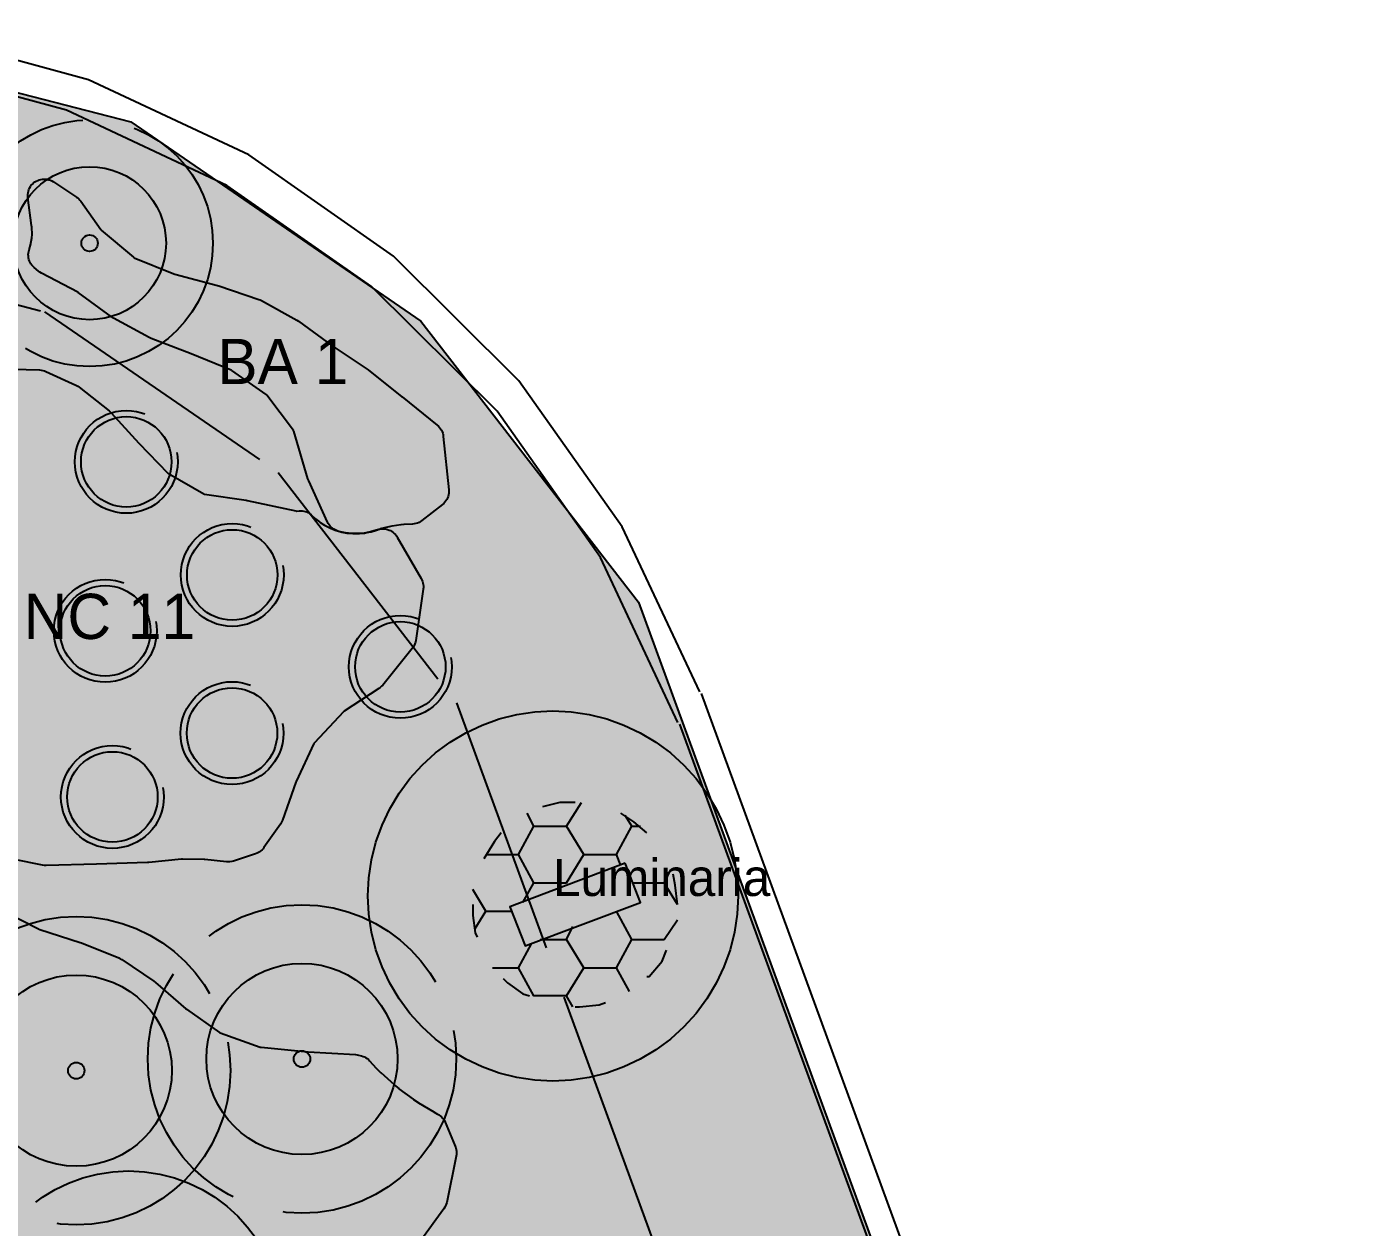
# Model space of a CAD drawing. Header units: metres. Extents: x 1 to 213, y 1 to 147.
# Drawn here: x 95.14 to 101.66, y 48.29 to 54.13 of the extents above; entities that cross this region are included whole.
import ezdxf
from ezdxf.enums import TextEntityAlignment as Align

# ---------------------------------------------------------------- set-up
doc = ezdxf.new("R2010")
doc.units = ezdxf.units.M
doc.linetypes.add('DASHED', pattern=[1.524, 1.27, -0.254])
for name, color, linetype in [('00-BASE-ARQUITECTURA', 8, 'Continuous'), ('PJ-ARBUSTOS', 82, 'Continuous'), ('PJ-COPA-ADULTA', 8, 'DASHED'), ('PJ-ETIQUETAS', 7, 'Continuous'), ('PJ-GRAVILLA', 42, 'Continuous'), ('PJ-HERBACEAS', 212, 'Continuous'), ('PJ-LIMITE-JARDIN', 7, 'Continuous'), ('PJ-MASAS', 92, 'Continuous'), ('PJ-MASAS-RELLENO', 92, 'Continuous'), ('PJ-PROTEGIDO', 30, 'DASHED'), ('PJ-RIEGO-SECTORES', 5, 'Continuous'), ('PJ-VISIBILIDAD', 1, 'DASHED')]:
    doc.layers.add(name, color=color, linetype=linetype)

# ---------------------------------------------------------------- blocks, each defined once
blk = doc.blocks.new('PJ_SC')
for radius in [0.465, 0.04]:
    blk.add_circle((0, 0), radius)
at = {"flags": 1}
for tag, p, height in [('CODIGO', (0.15, 0.15), 0.2), ('ESPECIE', (0.15, -0.1), 0.15), ('ZONA', (0.15, -0.3), 0.15)]:
    blk.add_attdef(tag, p, '', height=height, dxfattribs=at)
blk = doc.blocks.new('PJ_NC')
blk.add_circle((0, 0), 0.22)
at = {"flags": 1}
for tag, p, height in [('CODIGO', (0.15, 0.15), 0.2), ('ESPECIE', (0.15, -0.1), 0.15), ('ZONA', (0.15, -0.3), 0.15)]:
    blk.add_attdef(tag, p, '', height=height, dxfattribs=at)
blk = doc.blocks.new('PJ_BA')
for radius in [0.372, 0.04]:
    blk.add_circle((0, 0), radius)
at = {"flags": 1}
for tag, p, height in [('CODIGO', (0.15, 0.15), 0.2), ('ESPECIE', (0.15, -0.1), 0.15), ('ZONA', (0.15, -0.3), 0.15)]:
    blk.add_attdef(tag, p, '', height=height, dxfattribs=at)

msp = doc.modelspace()

# ---------------------------------------------------------------- hatches: boundary and pattern name
at = {"layer": 'PJ-GRAVILLA'}
h = msp.add_hatch(dxfattribs=at)
h.set_pattern_fill('GRAVEL', scale=0.03)
h.paths.add_polyline_path([(77.6993, 54.0632), (78.7135, 54.0191), (78.7135, 53.4899), (79.0663, 53.2253), (90.7961, 53.2253), (91.1489, 53.4899), (91.1489, 54.0191), (92.1631, 54.0632), (94.1034, 54.0632), (95.6468, 53.6663), (97.0579, 52.6962), (98.1163, 51.3291), (101.2913, 42.642), (101.0708, 42.4656), (70.5996, 42.4656), (70.5555, 42.8184), (70.8201, 43.568), (73.8187, 51.3732), (74.6125, 52.4757), (75.4503, 53.1812), (76.3764, 53.7104), (77.6993, 54.0632)])
at = {"layer": 'PJ-MASAS-RELLENO'}
for points in [[(95.1466, 53.297), (95.1459, 53.3049), (95.1461, 53.3129), (95.147, 53.3208), (95.1487, 53.3286), (95.1512, 53.3361), (95.1544, 53.3434), (95.1584, 53.3503), (95.1629, 53.3568), (95.1682, 53.3628), (95.1739, 53.3683), (95.1802, 53.3731), (95.187, 53.3773), (95.1941, 53.3808), (95.2016, 53.3836), (95.2092, 53.3857), (95.2171, 53.3869), (95.225, 53.3874), (95.233, 53.3871), (95.2408, 53.386), (95.2486, 53.3841), (95.2561, 53.3815), (95.2633, 53.3782), (95.2701, 53.3741), (95.3824, 53.2996), (95.3883, 53.2953), (95.3939, 53.2904), (95.3989, 53.285), (95.4035, 53.2792), (95.501, 53.1413), (95.502, 53.14), (95.5032, 53.1389), (95.6596, 53.0065), (95.6613, 53.0052), (95.6632, 53.0044), (95.856, 52.9263), (95.8608, 52.9247), (96.0691, 52.8701), (96.0746, 52.8684), (96.2692, 52.8021), (96.2759, 52.7995), (96.2824, 52.7963), (96.454, 52.7006), (96.4622, 52.6954), (96.6254, 52.5763), (96.6268, 52.5753), (96.7962, 52.4627), (96.8017, 52.4586), (96.9654, 52.3282), (96.9658, 52.328), (97.1373, 52.19), (97.1432, 52.1848), (97.1486, 52.1789), (97.1533, 52.1726), (97.1575, 52.1658), (97.1609, 52.1587), (97.1636, 52.1512), (97.1655, 52.1435), (97.1667, 52.1357), (97.193, 51.8749), (97.1934, 51.8668), (97.193, 51.8588), (97.1918, 51.8508), (97.1898, 51.843), (97.187, 51.8355), (97.1835, 51.8282), (97.1792, 51.8214), (97.1743, 51.815), (97.1688, 51.8091), (97.1627, 51.8039), (97.0627, 51.7256), (97.056, 51.7209), (97.0489, 51.7169), (97.0414, 51.7137), (97.0335, 51.7112), (97.0255, 51.7095), (97.0174, 51.7087), (96.9768, 51.7067), (96.9749, 51.7066), (96.9622, 51.7053), (96.9602, 51.7051), (96.9177, 51.6988), (96.9158, 51.6984), (96.9033, 51.696), (96.9014, 51.6955), (96.8597, 51.6851), (96.8578, 51.6846), (96.8456, 51.6809), (96.8428, 51.6799), (96.8428, 51.6799), (96.8402, 51.6791), (96.818, 51.6723), (96.8105, 51.6705), (96.7897, 51.6663), (96.7821, 51.6651), (96.761, 51.6629), (96.7532, 51.6625), (96.732, 51.6624), (96.7243, 51.6627), (96.7061, 51.6644), (96.6991, 51.6653), (96.6745, 51.6698), (96.6664, 51.6717), (96.6541, 51.6753), (96.6469, 51.6778), (96.64, 51.6809), (96.6334, 51.6847), (96.6272, 51.6891), (96.6214, 51.6941), (96.6162, 51.6996), (96.6115, 51.7056), (96.6073, 51.712), (96.6038, 51.7187), (96.5119, 51.9189), (96.5079, 51.9296), (96.4394, 52.1613), (96.4388, 52.163), (96.4378, 52.1645), (96.3081, 52.336), (96.3068, 52.3376), (96.3052, 52.3389), (96.1387, 52.4556), (96.1368, 52.4568), (96.1348, 52.4578), (95.9405, 52.5371), (95.9397, 52.5374), (95.7455, 52.6116), (95.7359, 52.616), (95.562, 52.7105), (95.5525, 52.7165), (95.3915, 52.836), (95.3901, 52.8369), (95.3888, 52.8377), (95.212, 52.9295), (95.2046, 52.9339), (95.1977, 52.939), (95.1771, 52.9562), (95.1712, 52.9616), (95.1659, 52.9676), (95.1612, 52.9741), (95.1572, 52.981), (95.1539, 52.9883), (95.1513, 52.9958), (95.1495, 53.0036), (95.1485, 53.0116), (95.1483, 53.0196), (95.1489, 53.0276), (95.1503, 53.0355), (95.1524, 53.0432), (95.1539, 53.0476), (95.1545, 53.0495), (95.1589, 53.0651), (95.1594, 53.067), (95.1607, 53.0729), (95.1611, 53.0749), (95.1639, 53.0908), (95.1642, 53.0928), (95.1649, 53.0988), (95.1651, 53.1008), (95.1663, 53.117), (95.1664, 53.119), (95.1665, 53.125), (95.1665, 53.127), (95.166, 53.1432), (95.1659, 53.1452), (95.1654, 53.1518), (95.1653, 53.1528), (95.1644, 53.1608), (95.1643, 53.1618), (95.1466, 53.297)], [(93.8846, 51.994), (93.8887, 52.0003), (93.8934, 52.0061), (93.8986, 52.0115), (93.9042, 52.0164), (93.9103, 52.0207), (93.9168, 52.0244), (93.9236, 52.0275), (93.9306, 52.03), (93.9379, 52.0318), (93.9441, 52.033), (93.946, 52.0335), (94.0158, 52.051), (94.0177, 52.0515), (94.044, 52.0595), (94.0459, 52.0601), (94.1137, 52.0843), (94.1155, 52.085), (94.1409, 52.0955), (94.1427, 52.0963), (94.2077, 52.1271), (94.2095, 52.128), (94.2337, 52.1409), (94.2354, 52.1419), (94.2972, 52.1789), (94.2988, 52.18), (94.3217, 52.1952), (94.3233, 52.1964), (94.3811, 52.2392), (94.3826, 52.2404), (94.4039, 52.2579), (94.4054, 52.2592), (94.4587, 52.3075), (94.4601, 52.3088), (94.4795, 52.3283), (94.4809, 52.3297), (94.4893, 52.3389), (94.4946, 52.3443), (94.5003, 52.3491), (94.5065, 52.3533), (94.5131, 52.3569), (94.52, 52.3599), (94.5271, 52.3623), (94.7239, 52.417), (94.7322, 52.4188), (94.912, 52.4488), (94.9181, 52.4495), (95.0628, 52.4624), (95.0723, 52.4626), (95.203, 52.4587), (95.2109, 52.458), (95.2188, 52.4566), (95.2265, 52.4544), (95.2339, 52.4514), (95.3799, 52.3844), (95.3884, 52.3799), (95.3963, 52.3744), (95.5414, 52.2591), (95.5463, 52.2549), (95.5509, 52.2503), (95.685, 52.1028), (95.6859, 52.1018), (95.8272, 51.9567), (95.8285, 51.9555), (95.8301, 51.9545), (96.0019, 51.8561), (96.0035, 51.8552), (96.0054, 51.8549), (96.2072, 51.8252), (96.2125, 51.8242), (96.4493, 51.7728), (96.4513, 51.7724), (96.4533, 51.7725), (96.4652, 51.7736), (96.4727, 51.7739), (96.4803, 51.7735), (96.4878, 51.7723), (96.4952, 51.7705), (96.5024, 51.768), (96.5093, 51.7648), (96.5158, 51.7609), (96.522, 51.7565), (96.5277, 51.7515), (96.542, 51.7377), (96.5449, 51.7351), (96.5646, 51.7195), (96.5677, 51.7173), (96.5888, 51.7037), (96.5921, 51.7017), (96.6144, 51.6902), (96.618, 51.6886), (96.6413, 51.6793), (96.6449, 51.678), (96.669, 51.671), (96.6727, 51.6701), (96.6974, 51.6654), (96.7012, 51.6648), (96.7262, 51.6626), (96.7301, 51.6624), (96.7552, 51.6625), (96.759, 51.6627), (96.784, 51.6653), (96.7878, 51.6659), (96.8124, 51.6708), (96.8162, 51.6718), (96.8411, 51.6794), (96.8439, 51.6803), (96.8439, 51.6803), (96.8465, 51.6811), (96.8501, 51.6822), (96.8575, 51.6841), (96.8651, 51.6853), (96.8728, 51.6857), (96.8804, 51.6854), (96.888, 51.6843), (96.8954, 51.6826), (96.9027, 51.6801), (96.9097, 51.677), (96.9163, 51.6732), (96.9226, 51.6687), (96.9284, 51.6637), (96.9337, 51.6582), (96.9384, 51.6522), (96.9426, 51.6458), (97.0593, 51.4443), (97.0628, 51.4375), (97.0656, 51.4304), (97.0678, 51.423), (97.0692, 51.4155), (97.07, 51.4079), (97.0699, 51.4002), (97.0692, 51.3926), (97.0328, 51.1432), (97.0311, 51.1348), (97.0285, 51.1267), (97.0251, 51.1189), (97.0209, 51.1115), (97.0159, 51.1046), (96.8721, 50.926), (96.8665, 50.9198), (96.8603, 50.9142), (96.8536, 50.9093), (96.6845, 50.7986), (96.6827, 50.7972), (96.6809, 50.7956), (96.5395, 50.6451), (96.5382, 50.6435), (96.5372, 50.6417), (96.4506, 50.4566), (96.4491, 50.453), (96.3839, 50.2691), (96.3812, 50.2625), (96.3779, 50.2561), (96.3741, 50.2501), (96.2944, 50.1359), (96.2899, 50.1301), (96.2849, 50.1247), (96.2794, 50.1198), (96.2735, 50.1154), (96.2673, 50.1116), (96.2607, 50.1084), (96.2538, 50.1057), (96.1456, 50.0701), (96.1374, 50.0679), (96.129, 50.0665), (96.1206, 50.0661), (96.1121, 50.0665), (96.0068, 50.0777), (96.0029, 50.0779), (95.8981, 50.0787), (95.8938, 50.0785), (95.7343, 50.0626), (95.7285, 50.0622), (95.4792, 50.0555), (95.2357, 50.0483), (95.2265, 50.0486), (95.2173, 50.0499), (95.0811, 50.0779), (95.0735, 50.0798), (95.0662, 50.0825), (95.0591, 50.0859), (95.0524, 50.09), (95.0461, 50.0947), (95.0403, 50.1), (95.0351, 50.1059), (95.0304, 50.1122), (95.0265, 50.119), (95.0231, 50.1261), (94.9677, 50.2623), (94.9648, 50.2706), (94.8997, 50.4992), (94.8994, 50.5003), (94.8966, 50.5093), (94.8962, 50.5104), (94.8935, 50.5181), (94.8931, 50.5192), (94.8898, 50.5279), (94.8893, 50.529), (94.8062, 50.7287), (94.8059, 50.7295), (94.8029, 50.7362), (94.8025, 50.7371), (94.8, 50.7425), (94.7992, 50.7441), (94.7923, 50.7571), (94.7914, 50.7587), (94.7886, 50.7635), (94.7876, 50.765), (94.7796, 50.7773), (94.7786, 50.7788), (94.7753, 50.7833), (94.7742, 50.7848), (94.7651, 50.7963), (94.7639, 50.7977), (94.76, 50.8022), (94.7594, 50.8029), (94.7544, 50.8083), (94.7538, 50.809), (94.6358, 50.9327), (94.6351, 50.9334), (94.6301, 50.9384), (94.6295, 50.939), (94.6253, 50.943), (94.624, 50.9443), (94.6132, 50.9537), (94.6119, 50.9548), (94.6077, 50.9581), (94.6063, 50.9592), (94.5947, 50.9676), (94.5933, 50.9687), (94.5888, 50.9716), (94.5873, 50.9726), (94.5751, 50.9799), (94.5735, 50.9808), (94.5688, 50.9833), (94.5672, 50.9842), (94.5544, 50.9904), (94.5528, 50.9911), (94.5475, 50.9934), (94.5466, 50.9938), (94.54, 50.9965), (94.5392, 50.9968), (94.3704, 51.0609), (94.3693, 51.0612), (94.3613, 51.0641), (94.3602, 51.0644), (94.3536, 51.0665), (94.3516, 51.0671), (94.335, 51.0714), (94.3329, 51.0719), (94.3261, 51.0733), (94.325, 51.0735), (94.3166, 51.075), (94.3155, 51.0752), (94.1625, 51.0981), (94.155, 51.0996), (94.1478, 51.1018), (94.1407, 51.1046), (94.134, 51.1082), (94.1276, 51.1123), (94.1216, 51.117), (94.1162, 51.1223), (94.1112, 51.1281), (94.1068, 51.1343), (94.1031, 51.1409), (94.0999, 51.1478), (94.0807, 51.1967), (94.08, 51.1982), (94.0791, 51.1996), (93.9923, 51.3205), (93.9868, 51.3293), (93.9182, 51.4569), (93.9143, 51.4654), (93.8471, 51.6359), (93.8447, 51.6429), (93.8429, 51.65), (93.8419, 51.6573), (93.8415, 51.6646), (93.8395, 51.8951), (93.8398, 51.9023), (93.8407, 51.9095), (93.8423, 51.9165), (93.8444, 51.9234), (93.8472, 51.93), (93.8506, 51.9364), (93.8846, 51.994)], [(90.5781, 47.7067), (90.5764, 47.7148), (90.5756, 47.7229), (90.5757, 47.7312), (90.5766, 47.7393), (90.5783, 47.7473), (90.5808, 47.7552), (90.5841, 47.7627), (90.6735, 47.9395), (90.6777, 47.9468), (90.6825, 47.9535), (90.6881, 47.9598), (90.6942, 47.9654), (90.701, 47.9703), (90.7082, 47.9745), (90.8814, 48.0642), (90.8816, 48.0643), (91.0778, 48.1649), (91.0796, 48.166), (91.081, 48.1676), (91.2044, 48.3219), (91.2056, 48.3237), (91.2063, 48.3257), (91.2565, 48.531), (91.2569, 48.5327), (91.257, 48.5344), (91.272, 48.7638), (91.2725, 48.7692), (91.3008, 48.9805), (91.3026, 48.99), (91.3056, 48.9992), (91.3742, 49.1735), (91.3782, 49.1822), (91.3832, 49.1903), (91.4927, 49.3458), (91.4946, 49.3484), (91.6153, 49.5058), (91.6162, 49.5072), (91.6171, 49.5086), (91.6461, 49.5631), (91.6498, 49.5695), (91.6542, 49.5755), (91.659, 49.581), (91.6644, 49.5861), (91.6702, 49.5907), (91.6764, 49.5947), (91.6829, 49.5981), (91.7576, 49.6328), (91.7584, 49.6333), (91.7652, 49.6366), (91.766, 49.637), (91.7715, 49.6399), (91.7731, 49.6408), (91.7861, 49.6484), (91.7877, 49.6494), (91.7924, 49.6524), (91.794, 49.6535), (91.8062, 49.6623), (91.8077, 49.6634), (91.8125, 49.6672), (91.8132, 49.6678), (91.819, 49.6727), (91.8197, 49.6733), (91.9577, 49.7938), (91.9584, 49.7945), (91.9644, 49.8), (91.9652, 49.8007), (91.97, 49.8053), (91.9714, 49.8068), (91.9825, 49.8187), (91.9839, 49.8203), (91.9878, 49.8249), (91.9891, 49.8265), (91.999, 49.8396), (92.0002, 49.8412), (92.0039, 49.8467), (92.0045, 49.8476), (92.0089, 49.8545), (92.0095, 49.8553), (92.105, 50.0126), (92.1056, 50.0135), (92.1097, 50.0208), (92.1102, 50.0217), (92.1137, 50.0282), (92.1142, 50.0291), (92.118, 50.0366), (92.1185, 50.0376), (92.1969, 50.2038), (92.2015, 50.2121), (92.2866, 50.3482), (92.2911, 50.3547), (92.2962, 50.3606), (92.4126, 50.4843), (92.4163, 50.4879), (92.4928, 50.5594), (92.4984, 50.5642), (92.5044, 50.5684), (92.5108, 50.572), (92.5174, 50.5751), (92.5243, 50.5775), (92.5379, 50.5816), (92.543, 50.5835), (92.7528, 50.679), (92.7544, 50.6799), (92.7558, 50.6811), (92.8953, 50.8252), (92.8965, 50.8266), (92.8971, 50.8282), (92.9528, 50.998), (92.9533, 50.9996), (92.9913, 51.1336), (92.9939, 51.1412), (92.9972, 51.1485), (93.0013, 51.1554), (93.006, 51.162), (93.0114, 51.168), (93.0173, 51.1734), (93.1206, 51.2587), (93.1269, 51.2635), (93.1337, 51.2676), (93.1409, 51.2709), (93.1483, 51.2736), (93.156, 51.2755), (93.1639, 51.2767), (93.1718, 51.2771), (93.3128, 51.2766), (93.3204, 51.2763), (93.328, 51.2751), (93.3353, 51.2733), (93.3425, 51.2708), (93.3494, 51.2677), (93.356, 51.2638), (93.5011, 51.1701), (93.5044, 51.1679), (93.6646, 51.0529), (93.6664, 51.0517), (93.6684, 51.0507), (93.8541, 50.9715), (93.8561, 50.9708), (93.8582, 50.9702), (94.0734, 50.9294), (94.0749, 50.9292), (94.2894, 50.8971), (94.2978, 50.8954), (94.306, 50.8928), (94.4757, 50.8283), (94.4823, 50.8255), (94.4886, 50.8221), (94.4945, 50.8182), (94.5001, 50.8137), (94.5052, 50.8088), (94.6239, 50.6844), (94.6287, 50.6789), (94.633, 50.6729), (94.6368, 50.6666), (94.6399, 50.6599), (94.7234, 50.4593), (94.7265, 50.4505), (94.795, 50.2097), (94.7964, 50.2056), (94.8845, 49.9892), (94.8854, 49.9873), (94.8868, 49.9856), (95.0199, 49.8324), (95.0212, 49.8311), (95.0228, 49.8301), (95.2007, 49.7387), (95.2022, 49.738), (95.2037, 49.7374), (95.4007, 49.6744), (95.4065, 49.6723), (95.5879, 49.5985), (95.5953, 49.595), (95.6023, 49.5908), (95.7587, 49.4859), (95.7665, 49.4799), (95.9141, 49.3519), (95.9171, 49.3495), (96.0783, 49.2353), (96.0799, 49.2344), (96.0816, 49.2337), (96.2754, 49.1654), (96.2777, 49.1647), (96.28, 49.1644), (96.5078, 49.1413), (96.5096, 49.1412), (96.739, 49.1286), (96.747, 49.1277), (96.7548, 49.1261), (96.7691, 49.1223), (96.7765, 49.12), (96.7836, 49.117), (96.7904, 49.1134), (96.7968, 49.109), (96.8028, 49.1041), (96.8082, 49.0987), (96.8407, 49.0629), (96.842, 49.0614), (96.8614, 49.042), (96.8629, 49.0407), (96.9269, 48.9827), (96.9283, 48.9814), (96.9496, 48.964), (96.9511, 48.9627), (97.0205, 48.9113), (97.0221, 48.9102), (97.0449, 48.8949), (97.0466, 48.8939), (97.1207, 48.8495), (97.1224, 48.8485), (97.1391, 48.8395), (97.1458, 48.8356), (97.152, 48.831), (97.1578, 48.8258), (97.163, 48.82), (97.1677, 48.8138), (97.1717, 48.8072), (97.1751, 48.8002), (97.225, 48.6825), (97.2277, 48.675), (97.2297, 48.6671), (97.2309, 48.6592), (97.2313, 48.6511), (97.2309, 48.6431), (97.2296, 48.6351), (97.1831, 48.4097), (97.1809, 48.4015), (97.1779, 48.3935), (97.1741, 48.386), (97.1695, 48.3788), (97.0567, 48.2236), (97.0492, 48.2146), (96.9485, 48.1118), (96.9478, 48.1111), (96.8536, 48.0103), (96.8465, 48.0036), (96.6966, 47.8778), (96.6893, 47.8724), (96.5298, 47.767), (96.5244, 47.7637), (96.5187, 47.7608), (96.3384, 47.6792), (96.3304, 47.6761), (96.1492, 47.6162), (96.1476, 47.6156), (96.1462, 47.6149), (95.9533, 47.5136), (95.9516, 47.5126), (95.9502, 47.5111), (95.8302, 47.365), (95.8292, 47.3636), (95.8282, 47.3621), (95.7135, 47.1583), (95.7123, 47.156), (95.6531, 47.0325), (95.6493, 47.0255), (95.6449, 47.019), (95.6399, 47.013), (95.6343, 47.0074), (95.6281, 47.0025), (95.6215, 46.9981), (95.6146, 46.9945), (95.4044, 46.8972), (95.4021, 46.896), (95.3641, 46.8753), (95.3597, 46.8725), (95.3258, 46.8478), (95.3198, 46.8427), (95.3197, 46.8428), (95.3169, 46.8403), (95.3106, 46.8359), (95.3039, 46.832), (95.2969, 46.8289), (95.043, 46.7292), (95.0406, 46.7281), (95.0044, 46.7111), (94.9998, 46.7086), (94.9672, 46.6877), (94.9672, 46.6876), (94.9596, 46.6827), (94.9516, 46.6786), (94.9431, 46.6755), (94.9429, 46.6754), (94.9346, 46.6734), (94.9261, 46.6722), (94.9175, 46.672), (94.9089, 46.6726), (94.8111, 46.6857), (94.8067, 46.6864), (94.5857, 46.7283), (94.5839, 46.7285), (94.5821, 46.7286), (94.3859, 46.7298), (94.3836, 46.7297), (94.3814, 46.7293), (94.1952, 46.6874), (94.1931, 46.687), (94.0071, 46.6503), (93.9983, 46.649), (93.9893, 46.6488), (93.8139, 46.6538), (93.8067, 46.6543), (93.7995, 46.6555), (93.7925, 46.6574), (93.6196, 46.7111), (93.6109, 46.7144), (93.431, 46.7943), (93.4266, 46.7959), (93.2465, 46.8517), (93.2445, 46.8522), (93.2424, 46.8521), (93.0542, 46.8295), (93.0525, 46.8292), (93.0509, 46.8288), (92.8222, 46.7608), (92.8197, 46.7599), (92.6141, 46.6835), (92.6068, 46.6811), (92.5993, 46.6795), (92.5917, 46.6786), (92.584, 46.6785), (92.5764, 46.679), (92.5688, 46.6804), (92.5614, 46.6824), (92.5543, 46.6851), (92.5474, 46.6885), (92.5098, 46.7094), (92.5051, 46.7116), (92.4664, 46.7268), (92.464, 46.7277), (92.1934, 46.8144), (92.1867, 46.817), (92.1802, 46.8201), (92.174, 46.8237), (92.1681, 46.828), (92.1629, 46.8321), (92.1586, 46.8351), (92.1213, 46.8575), (92.1166, 46.8599), (92.0756, 46.8777), (92.0731, 46.8786), (91.8629, 46.9539), (91.856, 46.9567), (91.8494, 46.9602), (91.8432, 46.9642), (91.8373, 46.9689), (91.832, 46.974), (91.8251, 46.9812), (91.8222, 46.9844), (91.6835, 47.1466), (91.6821, 47.1481), (91.6803, 47.1493), (91.5095, 47.2523), (91.505, 47.2546), (91.3244, 47.3345), (91.3215, 47.3356), (91.1346, 47.4014), (91.1328, 47.4019), (91.1311, 47.4015), (90.9605, 47.3487), (90.9532, 47.3468), (90.9457, 47.3457), (90.9381, 47.3452), (90.9306, 47.3454), (90.9231, 47.3464), (90.9157, 47.348), (90.9085, 47.3504), (90.9016, 47.3534), (90.8964, 47.3559), (90.8495, 47.3753), (90.847, 47.3762), (90.7231, 47.4181), (90.7155, 47.4211), (90.7083, 47.4249), (90.7015, 47.4294), (90.6602, 47.4596), (90.6541, 47.4645), (90.6485, 47.4701), (90.6435, 47.4761), (90.6391, 47.4826), (90.6353, 47.4895), (90.6323, 47.4968), (90.63, 47.5043), (90.5781, 47.7067)]]:
    msp.add_hatch(color=7, dxfattribs=at).paths.add_polyline_path(points)

# ---------------------------------------------------------------- linework, layer by layer
at = {"layer": '00-BASE-ARQUITECTURA'}
for points in [[(98.4137, 50.8926), (98.0367, 51.6953), (97.5346, 52.4059), (96.9236, 53.0128), (96.2201, 53.5046), (95.4403, 53.87), (94.6006, 54.0977), (93.7171, 54.1761)], [(98.3079, 50.7444), (97.9309, 51.5472), (97.4288, 52.2577), (96.8178, 52.8646), (96.1143, 53.3564), (95.3345, 53.7219), (94.4947, 53.9495), (93.6113, 54.0279)], [(98.4214, 50.8846), (101.6599, 42.0264)], [(98.3156, 50.7365), (101.5012, 42.0264)], [(97.8076, 50.3555), (97.7335, 50.3555), (97.6488, 50.3343)], [(97.7653, 50.2391), (97.8393, 50.3555)], [(97.6065, 50.2391), (97.5748, 50.3026)], [(98.1568, 50.2073), (98.0933, 50.2602), (98.0298, 50.3026)], [(98.0828, 50.2391), (98.051, 50.292)], [(97.4478, 50.2073), (97.416, 50.165), (97.3631, 50.0803)], [(97.5324, 50.1015), (97.6065, 50.2391)], [(97.6065, 50.2391), (97.7653, 50.2391)], [(97.8499, 50.1015), (97.7653, 50.2391)], [(98.0087, 50.1015), (98.0828, 50.2391)], [(98.0828, 50.2391), (98.1251, 50.2391)], [(97.3737, 50.1015), (97.5324, 50.1015)], [(97.6065, 49.9639), (97.5324, 50.1015)], [(97.7653, 49.9639), (97.8499, 50.1015)], [(97.8499, 50.1015), (98.0087, 50.1015)], [(98.0298, 50.0486), (98.0087, 50.1015)], [(98.2415, 49.9639), (98.2733, 50.0274)], [(98.305, 49.8581), (98.2944, 49.9533), (98.2838, 50.0062)], [(97.5536, 49.8686), (97.6065, 49.9639)], [(97.6065, 49.9639), (97.7653, 49.9639)], [(98.0828, 49.9639), (98.2415, 49.9639)], [(98.305, 49.8581), (98.2415, 49.9639)], [(97.3737, 49.8263), (97.3102, 49.9321)], [(97.3102, 49.8581), (97.3102, 49.8051), (97.3208, 49.7205), (97.3313, 49.6993)], [(97.3208, 49.7416), (97.3737, 49.8263)], [(97.3737, 49.8263), (97.5007, 49.8263)], [(98.0828, 49.6887), (98.0087, 49.8263)], [(97.7653, 49.6887), (97.797, 49.7522)], [(98.2415, 49.6887), (98.305, 49.784)], [(97.6383, 49.6887), (97.7653, 49.6887)], [(97.8499, 49.5511), (97.7653, 49.6887)], [(98.0087, 49.5511), (98.0828, 49.6887)], [(98.0828, 49.6887), (98.2415, 49.6887)], [(97.5324, 49.5511), (97.5959, 49.6676)], [(98.1568, 49.5088), (98.1674, 49.5088), (98.2309, 49.5829), (98.2521, 49.6358)], [(97.4054, 49.5511), (97.5324, 49.5511)], [(97.7653, 49.4136), (97.6065, 49.4136), (97.5324, 49.5511)], [(97.7653, 49.4136), (97.8499, 49.5511)], [(97.8499, 49.5511), (98.0087, 49.5511)], [(98.0722, 49.4347), (98.0087, 49.5511)], [(97.4583, 49.4982), (97.4795, 49.4771), (97.5536, 49.4241), (97.5853, 49.4136)], [(97.797, 49.3606), (97.7653, 49.4136)], [(97.8076, 49.3606), (97.8288, 49.3606), (97.924, 49.3712), (97.9558, 49.3818)]]:
    msp.add_lwpolyline(points, dxfattribs=at)
msp.add_lwpolyline([(98.051, 50.0591), (97.4901, 49.8475), (97.5642, 49.657), (98.1251, 49.8686)], close=True, dxfattribs=at)
at = {"layer": 'PJ-COPA-ADULTA'}
for centre, radius in [((95.4462, 53.0752), 0.6), ((95.6248, 52.0115), 0.25), ((96.1402, 51.4615), 0.25), ((95.5226, 51.1897), 0.25), ((96.9576, 51.0146), 0.25), ((96.1389, 50.6923), 0.25), ((95.5572, 50.3817), 0.25), ((96.4791, 49.1072), 0.75), ((95.3813, 49.0505), 0.75), ((95.6363, 47.8125), 0.75)]:
    msp.add_circle(centre, radius, dxfattribs=at)
at = {"layer": 'PJ-LIMITE-JARDIN'}
msp.add_lwpolyline([(77.6993, 54.0632), (78.7135, 54.0191), (78.7135, 53.4899), (79.0663, 53.2253), (90.7961, 53.2253), (91.1489, 53.4899), (91.1489, 54.0191), (92.1631, 54.0632), (94.1034, 54.0632), (95.6468, 53.6663), (97.0579, 52.6962), (98.1163, 51.3291), (101.2913, 42.642), (101.0708, 42.4656), (70.5996, 42.4656), (70.5555, 42.8184), (70.8201, 43.568), (73.8187, 51.3732), (74.6125, 52.4757), (75.4503, 53.1812), (76.3764, 53.7104), (77.6993, 54.0632)], close=True, dxfattribs=at)
at = {"layer": 'PJ-MASAS'}
msp.add_lwpolyline([(95.1466, 53.297), (95.1459, 53.3049), (95.1461, 53.3129), (95.147, 53.3208), (95.1487, 53.3286), (95.1512, 53.3361), (95.1544, 53.3434), (95.1584, 53.3503), (95.1629, 53.3568), (95.1682, 53.3628), (95.1739, 53.3683), (95.1802, 53.3731), (95.187, 53.3773), (95.1941, 53.3808), (95.2016, 53.3836), (95.2092, 53.3857), (95.2171, 53.3869), (95.225, 53.3874), (95.233, 53.3871), (95.2408, 53.386), (95.2486, 53.3841), (95.2561, 53.3815), (95.2633, 53.3782), (95.2701, 53.3741), (95.3824, 53.2996), (95.3883, 53.2953), (95.3939, 53.2904), (95.3989, 53.285), (95.4035, 53.2792), (95.501, 53.1413), (95.502, 53.14), (95.5032, 53.1389), (95.6596, 53.0065), (95.6613, 53.0052), (95.6632, 53.0044), (95.856, 52.9263), (95.8608, 52.9247), (96.0691, 52.8701), (96.0746, 52.8684), (96.2692, 52.8021), (96.2759, 52.7995), (96.2824, 52.7963), (96.454, 52.7006), (96.4622, 52.6954), (96.6254, 52.5763), (96.6268, 52.5753), (96.7962, 52.4627), (96.8017, 52.4586), (96.9654, 52.3282), (96.9658, 52.328), (97.1373, 52.19), (97.1432, 52.1848), (97.1486, 52.1789), (97.1533, 52.1726), (97.1575, 52.1658), (97.1609, 52.1587), (97.1636, 52.1512), (97.1655, 52.1435), (97.1667, 52.1357), (97.193, 51.8749), (97.1934, 51.8668), (97.193, 51.8588), (97.1918, 51.8508), (97.1898, 51.843), (97.187, 51.8355), (97.1835, 51.8282), (97.1792, 51.8214), (97.1743, 51.815), (97.1688, 51.8091), (97.1627, 51.8039), (97.0627, 51.7256), (97.056, 51.7209), (97.0489, 51.7169), (97.0414, 51.7137), (97.0335, 51.7112), (97.0255, 51.7095), (97.0174, 51.7087), (96.9768, 51.7067), (96.9749, 51.7066), (96.9622, 51.7053), (96.9602, 51.7051), (96.9177, 51.6988), (96.9158, 51.6984), (96.9033, 51.696), (96.9014, 51.6955), (96.8597, 51.6851), (96.8578, 51.6846), (96.8456, 51.6809), (96.8428, 51.6799), (96.8428, 51.6799), (96.8402, 51.6791), (96.818, 51.6723), (96.8105, 51.6705), (96.7897, 51.6663), (96.7821, 51.6651), (96.761, 51.6629), (96.7532, 51.6625), (96.732, 51.6624), (96.7243, 51.6627), (96.7061, 51.6644), (96.6991, 51.6653), (96.6745, 51.6698), (96.6664, 51.6717), (96.6541, 51.6753), (96.6469, 51.6778), (96.64, 51.6809), (96.6334, 51.6847), (96.6272, 51.6891), (96.6214, 51.6941), (96.6162, 51.6996), (96.6115, 51.7056), (96.6073, 51.712), (96.6038, 51.7187), (96.5119, 51.9189), (96.5079, 51.9296), (96.4394, 52.1613), (96.4388, 52.163), (96.4378, 52.1645), (96.3081, 52.336), (96.3068, 52.3376), (96.3052, 52.3389), (96.1387, 52.4556), (96.1368, 52.4568), (96.1348, 52.4578), (95.9405, 52.5371), (95.9397, 52.5374), (95.7455, 52.6116), (95.7359, 52.616), (95.562, 52.7105), (95.5525, 52.7165), (95.3915, 52.836), (95.3901, 52.8369), (95.3888, 52.8377), (95.212, 52.9295), (95.2046, 52.9339), (95.1977, 52.939), (95.1771, 52.9562), (95.1712, 52.9616), (95.1659, 52.9676), (95.1612, 52.9741), (95.1572, 52.981), (95.1539, 52.9883), (95.1513, 52.9958), (95.1495, 53.0036), (95.1485, 53.0116), (95.1483, 53.0196), (95.1489, 53.0276), (95.1503, 53.0355), (95.1524, 53.0432), (95.1539, 53.0476), (95.1545, 53.0495), (95.1589, 53.0651), (95.1594, 53.067), (95.1607, 53.0729), (95.1611, 53.0749), (95.1639, 53.0908), (95.1642, 53.0928), (95.1649, 53.0988), (95.1651, 53.1008), (95.1663, 53.117), (95.1664, 53.119), (95.1665, 53.125), (95.1665, 53.127), (95.166, 53.1432), (95.1659, 53.1452), (95.1654, 53.1518), (95.1653, 53.1528), (95.1644, 53.1608), (95.1643, 53.1618), (95.1466, 53.297)], close=True, dxfattribs=at)
for points in [[(95.0723, 52.4626), (95.203, 52.4587), (95.2109, 52.458), (95.2188, 52.4566), (95.2265, 52.4544), (95.2339, 52.4514), (95.3799, 52.3844), (95.3884, 52.3799), (95.3963, 52.3744), (95.5414, 52.2591), (95.5463, 52.2549), (95.5509, 52.2503), (95.685, 52.1028), (95.6859, 52.1018), (95.8272, 51.9567), (95.8285, 51.9555), (95.8301, 51.9545), (96.0019, 51.8561), (96.0035, 51.8552), (96.0054, 51.8549), (96.2072, 51.8252), (96.2125, 51.8242), (96.4493, 51.7728), (96.4513, 51.7724), (96.4533, 51.7725), (96.4652, 51.7736), (96.4727, 51.7739), (96.4803, 51.7735), (96.4878, 51.7723), (96.4952, 51.7705), (96.5024, 51.768), (96.5093, 51.7648), (96.5158, 51.7609), (96.522, 51.7565), (96.5277, 51.7515), (96.542, 51.7377), (96.5449, 51.7351), (96.5646, 51.7195), (96.5677, 51.7173), (96.5888, 51.7037), (96.5921, 51.7017), (96.6144, 51.6902), (96.618, 51.6886), (96.6413, 51.6793), (96.6449, 51.678), (96.669, 51.671), (96.6727, 51.6701), (96.6974, 51.6654), (96.7012, 51.6648), (96.7262, 51.6626), (96.7301, 51.6624), (96.7552, 51.6625), (96.759, 51.6627), (96.784, 51.6653), (96.7878, 51.6659), (96.8124, 51.6708), (96.8162, 51.6718), (96.8411, 51.6794), (96.8439, 51.6803), (96.8439, 51.6803), (96.8465, 51.6811), (96.8501, 51.6822), (96.8575, 51.6841), (96.8651, 51.6853), (96.8728, 51.6857), (96.8804, 51.6854), (96.888, 51.6843), (96.8954, 51.6826), (96.9027, 51.6801), (96.9097, 51.677), (96.9163, 51.6732), (96.9226, 51.6687), (96.9284, 51.6637), (96.9337, 51.6582), (96.9384, 51.6522), (96.9426, 51.6458), (97.0593, 51.4443), (97.0628, 51.4375), (97.0656, 51.4304), (97.0678, 51.423), (97.0692, 51.4155), (97.07, 51.4079), (97.0699, 51.4002), (97.0692, 51.3926), (97.0328, 51.1432), (97.0311, 51.1348), (97.0285, 51.1267), (97.0251, 51.1189), (97.0209, 51.1115), (97.0159, 51.1046), (96.8721, 50.926), (96.8665, 50.9198), (96.8603, 50.9142), (96.8536, 50.9093), (96.6845, 50.7986), (96.6827, 50.7972), (96.6809, 50.7956), (96.5395, 50.6451), (96.5382, 50.6435), (96.5372, 50.6417), (96.4506, 50.4566), (96.4491, 50.453), (96.3839, 50.2691), (96.3812, 50.2625), (96.3779, 50.2561), (96.3741, 50.2501), (96.2944, 50.1359), (96.2899, 50.1301), (96.2849, 50.1247), (96.2794, 50.1198), (96.2735, 50.1154), (96.2673, 50.1116), (96.2607, 50.1084), (96.2538, 50.1057), (96.1456, 50.0701), (96.1374, 50.0679), (96.129, 50.0665), (96.1206, 50.0661), (96.1121, 50.0665), (96.0068, 50.0777), (96.0029, 50.0779), (95.8981, 50.0787), (95.8938, 50.0785), (95.7343, 50.0626), (95.7285, 50.0622), (95.4792, 50.0555), (95.2357, 50.0483), (95.2265, 50.0486), (95.2173, 50.0499), (95.0811, 50.0779)], [(95.0228, 49.8301), (95.2007, 49.7387), (95.2022, 49.738), (95.2037, 49.7374), (95.4007, 49.6744), (95.4065, 49.6723), (95.5879, 49.5985), (95.5953, 49.595), (95.6023, 49.5908), (95.7587, 49.4859), (95.7665, 49.4799), (95.9141, 49.3519), (95.9171, 49.3495), (96.0783, 49.2353), (96.0799, 49.2344), (96.0816, 49.2337), (96.2754, 49.1654), (96.2777, 49.1647), (96.28, 49.1644), (96.5078, 49.1413), (96.5096, 49.1412), (96.739, 49.1286), (96.747, 49.1277), (96.7548, 49.1261), (96.7691, 49.1223), (96.7765, 49.12), (96.7836, 49.117), (96.7904, 49.1134), (96.7968, 49.109), (96.8028, 49.1041), (96.8082, 49.0987), (96.8407, 49.0629), (96.842, 49.0614), (96.8614, 49.042), (96.8629, 49.0407), (96.9269, 48.9827), (96.9283, 48.9814), (96.9496, 48.964), (96.9511, 48.9627), (97.0205, 48.9113), (97.0221, 48.9102), (97.0449, 48.8949), (97.0466, 48.8939), (97.1207, 48.8495), (97.1224, 48.8485), (97.1391, 48.8395), (97.1458, 48.8356), (97.152, 48.831), (97.1578, 48.8258), (97.163, 48.82), (97.1677, 48.8138), (97.1717, 48.8072), (97.1751, 48.8002), (97.225, 48.6825), (97.2277, 48.675), (97.2297, 48.6671), (97.2309, 48.6592), (97.2313, 48.6511), (97.2309, 48.6431), (97.2296, 48.6351), (97.1831, 48.4097), (97.1809, 48.4015), (97.1779, 48.3935), (97.1741, 48.386), (97.1695, 48.3788), (97.0567, 48.2236)]]:
    msp.add_lwpolyline(points, dxfattribs=at)
at = {"layer": 'PJ-PROTEGIDO'}
msp.add_lwpolyline([(98.5957, 49.8118), (98.5827, 49.7244), (98.5612, 49.6387), (98.5315, 49.5556), (98.4937, 49.4757), (98.4483, 49.4), (98.3957, 49.329), (98.3364, 49.2636), (98.271, 49.2043), (98.2, 49.1517), (98.1243, 49.1063), (98.0444, 49.0685), (97.9613, 49.0388), (97.8756, 49.0173), (97.7882, 49.0043), (97.7, 49), (97.6118, 49.0043), (97.5244, 49.0173), (97.4387, 49.0388), (97.3556, 49.0685), (97.2757, 49.1063), (97.2, 49.1517), (97.129, 49.2043), (97.0636, 49.2636), (97.0043, 49.329), (96.9517, 49.4), (96.9063, 49.4757), (96.8685, 49.5556), (96.8388, 49.6387), (96.8173, 49.7244), (96.8043, 49.8118), (96.8, 49.9), (96.8043, 49.9882), (96.8173, 50.0756), (96.8388, 50.1613), (96.8685, 50.2444), (96.9063, 50.3243), (96.9517, 50.4), (97.0043, 50.471), (97.0636, 50.5364), (97.129, 50.5957), (97.2, 50.6483), (97.2757, 50.6937), (97.3556, 50.7315), (97.4387, 50.7612), (97.5244, 50.7827), (97.6118, 50.7957), (97.7, 50.8), (97.7882, 50.7957), (97.8756, 50.7827), (97.9613, 50.7612), (98.0444, 50.7315), (98.1243, 50.6937), (98.2, 50.6483), (98.271, 50.5957), (98.3364, 50.5364), (98.3957, 50.471), (98.4483, 50.4), (98.4937, 50.3243), (98.5315, 50.2444), (98.5612, 50.1613), (98.5827, 50.0756), (98.5957, 49.9882), (98.6, 49.9), (98.5957, 49.8118)], close=True, dxfattribs=at)
at = {"layer": 'PJ-RIEGO-SECTORES'}
msp.add_lwpolyline([(78.7135, 53.4899), (79.0663, 53.2253), (90.7961, 53.2253), (91.1489, 53.4899), (91.1489, 54.0191), (92.1631, 54.0632), (94.1034, 54.0632), (95.6468, 53.6663), (97.0579, 52.6962), (98.1163, 51.3291), (101.2913, 42.642), (101.0708, 42.4656), (70.5996, 42.4656), (70.5555, 42.8184), (70.8201, 43.568), (73.8187, 51.3732), (74.6125, 52.4757), (75.4503, 53.1812), (76.3764, 53.7104), (77.6993, 54.0632), (78.7135, 54.0191), (78.7135, 53.4899)], close=True, dxfattribs=at)
at = {"layer": 'PJ-VISIBILIDAD'}
msp.add_lwpolyline([(79.0663, 52.2253), (90.7961, 52.2253), (90.8879, 52.2295), (90.979, 52.2422), (91.0684, 52.2631), (91.1556, 52.2922), (91.2398, 52.3291), (91.3202, 52.3736), (91.3961, 52.4253), (91.7489, 52.6899), (91.828, 52.7559), (91.8999, 52.8296), (91.9638, 52.9103), (92.0191, 52.9972), (92.0491, 53.0573), (92.1849, 53.0632), (93.9769, 53.0632), (95.2262, 52.7419), (96.3628, 51.9605), (97.2304, 50.8399), (99.9256, 43.4656), (71.852, 43.4656)], dxfattribs=at)

# ---------------------------------------------------------------- block references
at = {"layer": 'PJ-ARBUSTOS'}
for name, p in [('PJ_BA', (95.4462, 53.0752)), ('PJ_SC', (96.4791, 49.1072)), ('PJ_SC', (95.3813, 49.0505))]:
    msp.add_blockref(name, p, dxfattribs=at)
at = {"layer": 'PJ-HERBACEAS'}
for p in [(95.6248, 52.0115), (96.1402, 51.4615), (95.5226, 51.1897), (96.9576, 51.0146), (96.1389, 50.6923), (95.5572, 50.3817)]:
    msp.add_blockref('PJ_NC', p, dxfattribs=at)

# ---------------------------------------------------------------- texts
at = {"layer": 'PJ-ETIQUETAS'}
for s, p in [('BA 1', (96.386, 52.4999)), ('NC 11', (95.5428, 51.26))]:
    msp.add_text(s, height=0.22, dxfattribs=at).set_placement(p, align=Align.MIDDLE_CENTER)
at = {"layer": 'PJ-PROTEGIDO'}
msp.add_text('Luminaria', height=0.18, dxfattribs=at).set_placement((97.7, 49.9))

doc.saveas('drawing.dxf')
